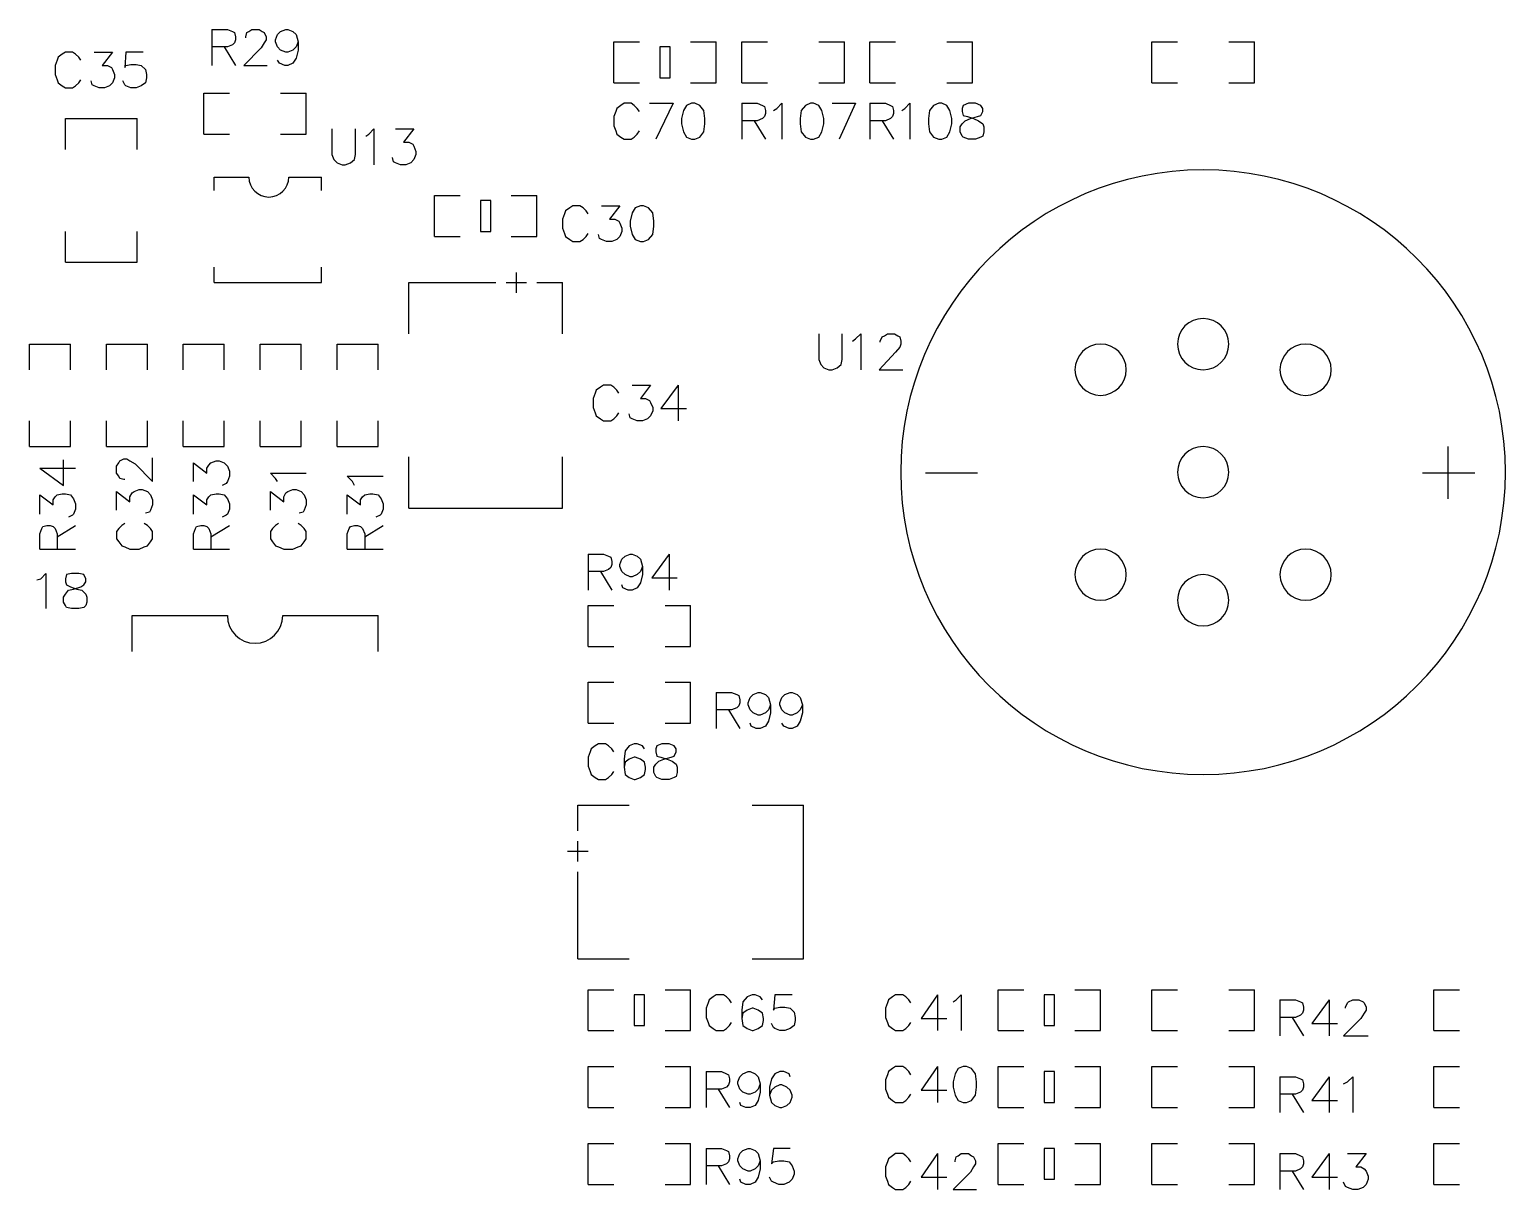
# Model space of a CAD drawing. Extents: x 38.11 to 42.78, y 50.2 to 57.
# Drawn here: x 40.18 to 41.62, y 51.375 to 52.507 of the extents above; entities that cross this region are included whole.
import ezdxf

# ---------------------------------------------------------------- set-up
doc = ezdxf.new("R2010")
doc.units = 0
doc.layers.get('0').update_dxf_attribs({"linetype": 'CONTINUOUS'})
doc.layers.add('gto', color=1, linetype='CONTINUOUS')

# ---------------------------------------------------------------- blocks, each defined once
blk = doc.blocks.new('D92')
blk.add_lwpolyline([(-0.005, -0.015), (0.005, -0.015), (0.005, 0.015), (-0.005, 0.015)], close=True)

msp = doc.modelspace()

# ---------------------------------------------------------------- linework, layer by layer
at = {"layer": 'gto', "color": 1}
for points in [[(40.358, 52.507), (40.358, 52.472)], [(40.358, 52.507), (40.373, 52.507), (40.378, 52.505), (40.38, 52.504), (40.381, 52.5), (40.381, 52.497), (40.38, 52.494), (40.378, 52.492), (40.373, 52.49), (40.358, 52.49)], [(40.391, 52.499), (40.391, 52.5), (40.392, 52.504), (40.394, 52.505), (40.397, 52.507), (40.404, 52.507), (40.407, 52.505), (40.409, 52.504), (40.411, 52.5), (40.411, 52.497), (40.409, 52.494), (40.406, 52.489), (40.389, 52.472), (40.412, 52.472)], [(40.442, 52.495), (40.44, 52.49), (40.437, 52.487), (40.432, 52.485), (40.43, 52.485), (40.425, 52.487), (40.422, 52.49), (40.42, 52.495), (40.42, 52.497), (40.422, 52.502), (40.425, 52.505), (40.43, 52.507), (40.432, 52.507), (40.437, 52.505), (40.44, 52.502), (40.442, 52.495), (40.442, 52.487), (40.44, 52.479), (40.437, 52.474), (40.432, 52.472), (40.429, 52.472), (40.424, 52.474), (40.422, 52.477)], [(40.37, 52.49), (40.381, 52.472)], [(40.75, 52.495), (40.775, 52.495)], [(40.75, 52.455), (40.75, 52.495)], [(40.825, 52.455), (40.85, 52.455), (40.85, 52.495)], [(40.825, 52.495), (40.85, 52.495)], [(40.875, 52.495), (40.9, 52.495)], [(40.875, 52.455), (40.875, 52.495)], [(40.95, 52.455), (40.975, 52.455), (40.975, 52.495)], [(40.95, 52.495), (40.975, 52.495)], [(41, 52.495), (41.025, 52.495)], [(41, 52.455), (41, 52.495)], [(41.075, 52.455), (41.1, 52.455), (41.1, 52.495)], [(41.075, 52.495), (41.1, 52.495)], [(41.275, 52.495), (41.3, 52.495)], [(41.275, 52.455), (41.275, 52.495)], [(41.35, 52.455), (41.375, 52.455), (41.375, 52.495)], [(41.35, 52.495), (41.375, 52.495)], [(40.23, 52.477), (40.228, 52.48), (40.225, 52.483), (40.222, 52.485), (40.215, 52.485), (40.212, 52.483), (40.208, 52.48), (40.207, 52.477), (40.205, 52.472), (40.205, 52.463), (40.207, 52.458), (40.208, 52.455), (40.212, 52.452), (40.215, 52.45), (40.222, 52.45), (40.225, 52.452), (40.228, 52.455), (40.23, 52.458)], [(40.243, 52.485), (40.261, 52.485), (40.251, 52.472), (40.256, 52.472), (40.26, 52.47), (40.261, 52.468), (40.263, 52.463), (40.263, 52.46), (40.261, 52.455), (40.258, 52.452), (40.253, 52.45), (40.248, 52.45), (40.243, 52.452), (40.241, 52.453), (40.24, 52.457)], [(40.291, 52.485), (40.274, 52.485), (40.273, 52.47), (40.274, 52.472), (40.279, 52.473), (40.284, 52.473), (40.289, 52.472), (40.293, 52.468), (40.294, 52.463), (40.294, 52.46), (40.293, 52.455), (40.289, 52.452), (40.284, 52.45), (40.279, 52.45), (40.274, 52.452), (40.273, 52.453), (40.271, 52.457)], [(40.35, 52.445), (40.375, 52.445)], [(40.35, 52.405), (40.35, 52.445)], [(40.425, 52.405), (40.45, 52.405), (40.45, 52.445)], [(40.425, 52.445), (40.45, 52.445)], [(40.75, 52.455), (40.775, 52.455)], [(40.875, 52.455), (40.9, 52.455)], [(41, 52.455), (41.025, 52.455)], [(41.275, 52.455), (41.3, 52.455)], [(40.775, 52.427), (40.773, 52.43), (40.77, 52.433), (40.767, 52.435), (40.76, 52.435), (40.757, 52.433), (40.753, 52.43), (40.752, 52.427), (40.75, 52.422), (40.75, 52.413), (40.752, 52.408), (40.753, 52.405), (40.757, 52.402), (40.76, 52.4), (40.767, 52.4), (40.77, 52.402), (40.773, 52.405), (40.775, 52.408)], [(40.785, 52.435), (40.808, 52.435)], [(40.808, 52.435), (40.791, 52.4)], [(40.826, 52.435), (40.821, 52.433), (40.818, 52.428), (40.816, 52.42), (40.816, 52.415), (40.818, 52.407), (40.821, 52.402), (40.826, 52.4), (40.829, 52.4), (40.834, 52.402), (40.838, 52.407), (40.839, 52.415), (40.839, 52.42), (40.838, 52.428), (40.834, 52.433), (40.829, 52.435), (40.826, 52.435)], [(40.875, 52.435), (40.875, 52.4)], [(40.875, 52.435), (40.89, 52.435), (40.895, 52.433), (40.897, 52.432), (40.898, 52.428), (40.898, 52.425), (40.897, 52.422), (40.895, 52.42), (40.89, 52.418), (40.875, 52.418)], [(40.906, 52.428), (40.909, 52.43), (40.914, 52.435), (40.914, 52.4)], [(40.942, 52.435), (40.937, 52.433), (40.933, 52.428), (40.932, 52.42), (40.932, 52.415), (40.933, 52.407), (40.937, 52.402), (40.942, 52.4), (40.945, 52.4), (40.95, 52.402), (40.953, 52.407), (40.955, 52.415), (40.955, 52.42), (40.953, 52.428), (40.95, 52.433), (40.945, 52.435), (40.942, 52.435)], [(40.963, 52.435), (40.986, 52.435)], [(40.986, 52.435), (40.97, 52.4)], [(41, 52.435), (41, 52.4)], [(41, 52.435), (41.015, 52.435), (41.02, 52.433), (41.022, 52.432), (41.023, 52.428), (41.023, 52.425), (41.022, 52.422), (41.02, 52.42), (41.015, 52.418), (41, 52.418)], [(41.031, 52.428), (41.034, 52.43), (41.039, 52.435), (41.039, 52.4)], [(41.067, 52.435), (41.062, 52.433), (41.058, 52.428), (41.057, 52.42), (41.057, 52.415), (41.058, 52.407), (41.062, 52.402), (41.067, 52.4), (41.07, 52.4), (41.075, 52.402), (41.078, 52.407), (41.08, 52.415), (41.08, 52.42), (41.078, 52.428), (41.075, 52.433), (41.07, 52.435), (41.067, 52.435)], [(41.096, 52.435), (41.091, 52.433), (41.09, 52.43), (41.09, 52.427), (41.091, 52.423), (41.095, 52.422), (41.101, 52.42), (41.106, 52.418), (41.11, 52.415), (41.111, 52.412), (41.111, 52.407), (41.11, 52.403), (41.108, 52.402), (41.103, 52.4), (41.096, 52.4), (41.091, 52.402), (41.09, 52.403), (41.088, 52.407), (41.088, 52.412), (41.09, 52.415), (41.093, 52.418), (41.098, 52.42), (41.105, 52.422), (41.108, 52.423), (41.11, 52.427), (41.11, 52.43), (41.108, 52.433), (41.103, 52.435), (41.096, 52.435)], [(40.215, 52.42), (40.285, 52.42)], [(40.215, 52.39), (40.215, 52.42)], [(40.285, 52.39), (40.285, 52.42)], [(40.887, 52.418), (40.898, 52.4)], [(41.012, 52.418), (41.023, 52.4)], [(40.35, 52.405), (40.375, 52.405)], [(40.475, 52.41), (40.475, 52.385), (40.477, 52.38), (40.48, 52.377), (40.485, 52.375), (40.488, 52.375), (40.493, 52.377), (40.497, 52.38), (40.498, 52.385), (40.498, 52.41)], [(40.508, 52.403), (40.511, 52.405), (40.516, 52.41), (40.516, 52.375)], [(40.537, 52.41), (40.555, 52.41), (40.545, 52.397), (40.55, 52.397), (40.554, 52.395), (40.555, 52.393), (40.557, 52.388), (40.557, 52.385), (40.555, 52.38), (40.552, 52.377), (40.547, 52.375), (40.542, 52.375), (40.537, 52.377), (40.535, 52.378), (40.534, 52.382)], [(40.36, 52.363), (40.394, 52.363)], [(40.36, 52.35), (40.36, 52.363)], [(40.433, 52.363), (40.465, 52.363)], [(40.465, 52.35), (40.465, 52.363)], [(40.575, 52.305), (40.575, 52.345), (40.6, 52.345)], [(40.65, 52.345), (40.675, 52.345)], [(40.675, 52.305), (40.675, 52.345)], [(40.725, 52.327), (40.723, 52.33), (40.72, 52.333), (40.717, 52.335), (40.71, 52.335), (40.707, 52.333), (40.703, 52.33), (40.702, 52.327), (40.7, 52.322), (40.7, 52.313), (40.702, 52.308), (40.703, 52.305), (40.707, 52.302), (40.71, 52.3), (40.717, 52.3), (40.72, 52.302), (40.723, 52.305), (40.725, 52.308)], [(40.738, 52.335), (40.756, 52.335), (40.746, 52.322), (40.751, 52.322), (40.755, 52.32), (40.756, 52.318), (40.758, 52.313), (40.758, 52.31), (40.756, 52.305), (40.753, 52.302), (40.748, 52.3), (40.743, 52.3), (40.738, 52.302), (40.736, 52.303), (40.735, 52.307)], [(40.776, 52.335), (40.771, 52.333), (40.768, 52.328), (40.766, 52.32), (40.766, 52.315), (40.768, 52.307), (40.771, 52.302), (40.776, 52.3), (40.779, 52.3), (40.784, 52.302), (40.788, 52.307), (40.789, 52.315), (40.789, 52.32), (40.788, 52.328), (40.784, 52.333), (40.779, 52.335), (40.776, 52.335)], [(40.215, 52.28), (40.215, 52.31)], [(40.215, 52.28), (40.285, 52.28), (40.285, 52.31)], [(40.575, 52.305), (40.6, 52.305)], [(40.65, 52.305), (40.675, 52.305)], [(40.36, 52.26), (40.36, 52.275)], [(40.465, 52.26), (40.465, 52.275)], [(40.36, 52.26), (40.465, 52.26)], [(40.55, 52.21), (40.55, 52.26)], [(40.55, 52.26), (40.635, 52.26)], [(40.645, 52.26), (40.665, 52.26)], [(40.655, 52.25), (40.655, 52.27)], [(40.675, 52.26), (40.7, 52.26)], [(40.7, 52.21), (40.7, 52.26)], [(40.7, 52.25), (40.7, 52.26)], [(40.95, 52.21), (40.95, 52.185), (40.952, 52.18), (40.955, 52.177), (40.96, 52.175), (40.963, 52.175), (40.968, 52.177), (40.972, 52.18), (40.973, 52.185), (40.973, 52.21)], [(40.983, 52.203), (40.986, 52.205), (40.991, 52.21), (40.991, 52.175)], [(41.01, 52.202), (41.01, 52.203), (41.012, 52.207), (41.014, 52.208), (41.017, 52.21), (41.024, 52.21), (41.027, 52.208), (41.029, 52.207), (41.03, 52.203), (41.03, 52.2), (41.029, 52.197), (41.025, 52.192), (41.009, 52.175), (41.032, 52.175)], [(40.18, 52.2), (40.22, 52.2)], [(40.18, 52.175), (40.18, 52.2)], [(40.22, 52.175), (40.22, 52.2)], [(40.255, 52.175), (40.255, 52.2), (40.295, 52.2)], [(40.295, 52.175), (40.295, 52.2)], [(40.33, 52.175), (40.33, 52.2), (40.37, 52.2)], [(40.37, 52.175), (40.37, 52.2)], [(40.405, 52.2), (40.445, 52.2)], [(40.405, 52.175), (40.405, 52.2)], [(40.445, 52.175), (40.445, 52.2)], [(40.48, 52.2), (40.52, 52.2)], [(40.48, 52.175), (40.48, 52.2)], [(40.52, 52.175), (40.52, 52.2)], [(40.755, 52.152), (40.753, 52.155), (40.75, 52.158), (40.747, 52.16), (40.74, 52.16), (40.737, 52.158), (40.733, 52.155), (40.732, 52.152), (40.73, 52.147), (40.73, 52.138), (40.732, 52.133), (40.733, 52.13), (40.737, 52.127), (40.74, 52.125), (40.747, 52.125), (40.75, 52.127), (40.753, 52.13), (40.755, 52.133)], [(40.768, 52.16), (40.786, 52.16), (40.776, 52.147), (40.781, 52.147), (40.785, 52.145), (40.786, 52.143), (40.788, 52.138), (40.788, 52.135), (40.786, 52.13), (40.783, 52.127), (40.778, 52.125), (40.773, 52.125), (40.768, 52.127), (40.766, 52.128), (40.765, 52.132)], [(40.813, 52.16), (40.796, 52.137), (40.821, 52.137)], [(40.813, 52.16), (40.813, 52.125)], [(40.18, 52.1), (40.18, 52.125)], [(40.18, 52.1), (40.22, 52.1), (40.22, 52.125)], [(40.255, 52.1), (40.255, 52.125)], [(40.295, 52.1), (40.295, 52.125)], [(40.33, 52.1), (40.33, 52.125)], [(40.37, 52.1), (40.37, 52.125)], [(40.405, 52.1), (40.405, 52.125)], [(40.405, 52.1), (40.445, 52.1), (40.445, 52.125)], [(40.48, 52.1), (40.48, 52.125)], [(40.48, 52.1), (40.52, 52.1), (40.52, 52.125)], [(40.255, 52.1), (40.295, 52.1)], [(40.33, 52.1), (40.37, 52.1)], [(41.564, 52.049), (41.564, 52.1)], [(40.19, 52.079), (40.213, 52.062), (40.213, 52.087)], [(40.273, 52.068), (40.272, 52.068), (40.268, 52.069), (40.267, 52.071), (40.265, 52.074), (40.265, 52.081), (40.267, 52.084), (40.268, 52.086), (40.272, 52.088), (40.275, 52.088), (40.278, 52.086), (40.283, 52.083), (40.3, 52.066), (40.3, 52.089)], [(40.34, 52.066), (40.34, 52.084), (40.353, 52.074), (40.353, 52.079), (40.355, 52.082), (40.357, 52.084), (40.362, 52.086), (40.365, 52.086), (40.37, 52.084), (40.373, 52.081), (40.375, 52.076), (40.375, 52.071), (40.373, 52.066), (40.372, 52.064), (40.368, 52.062)], [(40.55, 52.04), (40.55, 52.09)], [(40.7, 52.04), (40.7, 52.09)], [(40.19, 52.079), (40.225, 52.079)], [(40.422, 52.066), (40.42, 52.069), (40.415, 52.074), (40.45, 52.074)], [(40.497, 52.062), (40.495, 52.066), (40.49, 52.071), (40.525, 52.071)], [(41.105, 52.074), (41.054, 52.074)], [(41.59, 52.074), (41.539, 52.074)], [(40.265, 52.038), (40.265, 52.056), (40.278, 52.046), (40.278, 52.051), (40.28, 52.055), (40.282, 52.056), (40.287, 52.058), (40.29, 52.058), (40.295, 52.056), (40.298, 52.053), (40.3, 52.048), (40.3, 52.043), (40.298, 52.038), (40.297, 52.036), (40.293, 52.035)], [(40.415, 52.038), (40.415, 52.056), (40.428, 52.046), (40.428, 52.051), (40.43, 52.055), (40.432, 52.056), (40.437, 52.058), (40.44, 52.058), (40.445, 52.056), (40.448, 52.053), (40.45, 52.048), (40.45, 52.043), (40.448, 52.038), (40.447, 52.036), (40.443, 52.035)], [(40.19, 52.034), (40.19, 52.053), (40.203, 52.043), (40.203, 52.048), (40.205, 52.051), (40.207, 52.053), (40.212, 52.054), (40.215, 52.054), (40.22, 52.053), (40.223, 52.049), (40.225, 52.044), (40.225, 52.039), (40.223, 52.034), (40.222, 52.033), (40.218, 52.031)], [(40.34, 52.034), (40.34, 52.053), (40.353, 52.043), (40.353, 52.048), (40.355, 52.051), (40.357, 52.053), (40.362, 52.054), (40.365, 52.054), (40.37, 52.053), (40.373, 52.049), (40.375, 52.044), (40.375, 52.039), (40.373, 52.034), (40.372, 52.033), (40.368, 52.031)], [(40.49, 52.034), (40.49, 52.053), (40.503, 52.043), (40.503, 52.048), (40.505, 52.051), (40.507, 52.053), (40.512, 52.054), (40.515, 52.054), (40.52, 52.053), (40.523, 52.049), (40.525, 52.044), (40.525, 52.039), (40.523, 52.034), (40.522, 52.033), (40.518, 52.031)], [(40.55, 52.04), (40.7, 52.04)], [(40.19, 52), (40.19, 52.015), (40.192, 52.02), (40.193, 52.022), (40.197, 52.023), (40.2, 52.023), (40.203, 52.022), (40.205, 52.02), (40.207, 52.015), (40.207, 52)], [(40.207, 52.012), (40.225, 52.023)], [(40.273, 52.025), (40.27, 52.023), (40.267, 52.02), (40.265, 52.017), (40.265, 52.01), (40.267, 52.007), (40.27, 52.003), (40.273, 52.002), (40.278, 52), (40.287, 52), (40.292, 52.002), (40.295, 52.003), (40.298, 52.007), (40.3, 52.01), (40.3, 52.017), (40.298, 52.02), (40.295, 52.023), (40.292, 52.025)], [(40.34, 52), (40.34, 52.015), (40.342, 52.02), (40.343, 52.022), (40.347, 52.023), (40.35, 52.023), (40.353, 52.022), (40.355, 52.02), (40.357, 52.015), (40.357, 52)], [(40.357, 52.012), (40.375, 52.023)], [(40.423, 52.025), (40.42, 52.023), (40.417, 52.02), (40.415, 52.017), (40.415, 52.01), (40.417, 52.007), (40.42, 52.003), (40.423, 52.002), (40.428, 52), (40.437, 52), (40.442, 52.002), (40.445, 52.003), (40.448, 52.007), (40.45, 52.01), (40.45, 52.017), (40.448, 52.02), (40.445, 52.023), (40.442, 52.025)], [(40.49, 52), (40.49, 52.015), (40.492, 52.02), (40.493, 52.022), (40.497, 52.023), (40.5, 52.023), (40.503, 52.022), (40.505, 52.02), (40.507, 52.015), (40.507, 52)], [(40.507, 52.012), (40.525, 52.023)], [(40.19, 52), (40.225, 52)], [(40.34, 52), (40.375, 52)], [(40.49, 52), (40.525, 52)], [(40.725, 51.995), (40.725, 51.96)], [(40.725, 51.995), (40.74, 51.995), (40.745, 51.993), (40.747, 51.992), (40.748, 51.988), (40.748, 51.985), (40.747, 51.982), (40.745, 51.98), (40.74, 51.978), (40.725, 51.978)], [(40.778, 51.983), (40.776, 51.978), (40.773, 51.975), (40.768, 51.973), (40.766, 51.973), (40.761, 51.975), (40.758, 51.978), (40.756, 51.983), (40.756, 51.985), (40.758, 51.99), (40.761, 51.993), (40.766, 51.995), (40.768, 51.995), (40.773, 51.993), (40.776, 51.99), (40.778, 51.983), (40.778, 51.975), (40.776, 51.967), (40.773, 51.962), (40.768, 51.96), (40.764, 51.96), (40.759, 51.962), (40.758, 51.965)], [(40.804, 51.995), (40.787, 51.972), (40.812, 51.972)], [(40.804, 51.995), (40.804, 51.96)], [(40.187, 51.97), (40.191, 51.971), (40.196, 51.976), (40.196, 51.942)], [(40.221, 51.976), (40.216, 51.975), (40.215, 51.971), (40.215, 51.968), (40.216, 51.965), (40.22, 51.963), (40.226, 51.961), (40.231, 51.96), (40.235, 51.956), (40.236, 51.953), (40.236, 51.948), (40.235, 51.945), (40.233, 51.943), (40.228, 51.942), (40.221, 51.942), (40.216, 51.943), (40.215, 51.945), (40.213, 51.948), (40.213, 51.953), (40.215, 51.956), (40.218, 51.96), (40.223, 51.961), (40.23, 51.963), (40.233, 51.965), (40.235, 51.968), (40.235, 51.971), (40.233, 51.975), (40.228, 51.976), (40.221, 51.976)], [(40.737, 51.978), (40.748, 51.96)], [(40.725, 51.945), (40.75, 51.945)], [(40.725, 51.905), (40.725, 51.945)], [(40.8, 51.905), (40.825, 51.905), (40.825, 51.945)], [(40.8, 51.945), (40.825, 51.945)], [(40.28, 51.935), (40.373, 51.935)], [(40.28, 51.9), (40.28, 51.935)], [(40.427, 51.935), (40.52, 51.935)], [(40.52, 51.9), (40.52, 51.935)], [(40.725, 51.905), (40.75, 51.905)], [(40.725, 51.87), (40.75, 51.87)], [(40.725, 51.83), (40.725, 51.87)], [(40.8, 51.83), (40.825, 51.83), (40.825, 51.87)], [(40.8, 51.87), (40.825, 51.87)], [(40.85, 51.86), (40.85, 51.825)], [(40.85, 51.86), (40.865, 51.86), (40.87, 51.858), (40.872, 51.857), (40.873, 51.853), (40.873, 51.85), (40.872, 51.847), (40.87, 51.845), (40.865, 51.843), (40.85, 51.843)], [(40.903, 51.848), (40.901, 51.843), (40.898, 51.84), (40.893, 51.838), (40.891, 51.838), (40.886, 51.84), (40.883, 51.843), (40.881, 51.848), (40.881, 51.85), (40.883, 51.855), (40.886, 51.858), (40.891, 51.86), (40.893, 51.86), (40.898, 51.858), (40.901, 51.855), (40.903, 51.848), (40.903, 51.84), (40.901, 51.832), (40.898, 51.827), (40.893, 51.825), (40.889, 51.825), (40.884, 51.827), (40.883, 51.83)], [(40.934, 51.848), (40.932, 51.843), (40.929, 51.84), (40.924, 51.838), (40.922, 51.838), (40.917, 51.84), (40.914, 51.843), (40.912, 51.848), (40.912, 51.85), (40.914, 51.855), (40.917, 51.858), (40.922, 51.86), (40.924, 51.86), (40.929, 51.858), (40.932, 51.855), (40.934, 51.848), (40.934, 51.84), (40.932, 51.832), (40.929, 51.827), (40.924, 51.825), (40.921, 51.825), (40.916, 51.827), (40.914, 51.83)], [(40.862, 51.843), (40.873, 51.825)], [(40.725, 51.83), (40.75, 51.83)], [(40.75, 51.802), (40.748, 51.805), (40.745, 51.808), (40.742, 51.81), (40.735, 51.81), (40.732, 51.808), (40.728, 51.805), (40.727, 51.802), (40.725, 51.797), (40.725, 51.788), (40.727, 51.783), (40.728, 51.78), (40.732, 51.777), (40.735, 51.775), (40.742, 51.775), (40.745, 51.777), (40.748, 51.78), (40.75, 51.783)], [(40.78, 51.805), (40.778, 51.808), (40.773, 51.81), (40.77, 51.81), (40.765, 51.808), (40.761, 51.803), (40.76, 51.795), (40.76, 51.787), (40.761, 51.78), (40.765, 51.777), (40.77, 51.775), (40.771, 51.775), (40.776, 51.777), (40.78, 51.78), (40.781, 51.785), (40.781, 51.787), (40.78, 51.792), (40.776, 51.795), (40.771, 51.797), (40.77, 51.797), (40.765, 51.795), (40.761, 51.792), (40.76, 51.787)], [(40.797, 51.81), (40.792, 51.808), (40.791, 51.805), (40.791, 51.802), (40.792, 51.798), (40.796, 51.797), (40.802, 51.795), (40.807, 51.793), (40.811, 51.79), (40.812, 51.787), (40.812, 51.782), (40.811, 51.778), (40.809, 51.777), (40.804, 51.775), (40.797, 51.775), (40.792, 51.777), (40.791, 51.778), (40.789, 51.782), (40.789, 51.787), (40.791, 51.79), (40.794, 51.793), (40.799, 51.795), (40.806, 51.797), (40.809, 51.798), (40.811, 51.802), (40.811, 51.805), (40.809, 51.808), (40.804, 51.81), (40.797, 51.81)], [(40.715, 51.75), (40.725, 51.75)], [(40.715, 51.75), (40.765, 51.75)], [(40.715, 51.725), (40.715, 51.75)], [(40.885, 51.6), (40.935, 51.6), (40.935, 51.75)], [(40.885, 51.75), (40.935, 51.75)], [(40.715, 51.695), (40.715, 51.715)], [(40.705, 51.705), (40.725, 51.705)], [(40.715, 51.6), (40.715, 51.685)], [(40.715, 51.6), (40.765, 51.6)], [(40.725, 51.57), (40.75, 51.57)], [(40.725, 51.53), (40.725, 51.57)], [(40.8, 51.53), (40.825, 51.53), (40.825, 51.57)], [(40.8, 51.57), (40.825, 51.57)], [(41.125, 51.53), (41.125, 51.57), (41.15, 51.57)], [(41.2, 51.57), (41.225, 51.57)], [(41.225, 51.53), (41.225, 51.57)], [(41.275, 51.57), (41.3, 51.57)], [(41.275, 51.53), (41.275, 51.57)], [(41.35, 51.53), (41.375, 51.53), (41.375, 51.57)], [(41.35, 51.57), (41.375, 51.57)], [(41.55, 51.53), (41.55, 51.57), (41.575, 51.57)], [(40.865, 51.557), (40.863, 51.56), (40.86, 51.563), (40.857, 51.565), (40.85, 51.565), (40.847, 51.563), (40.843, 51.56), (40.842, 51.557), (40.84, 51.552), (40.84, 51.543), (40.842, 51.538), (40.843, 51.535), (40.847, 51.532), (40.85, 51.53), (40.857, 51.53), (40.86, 51.532), (40.863, 51.535), (40.865, 51.538)], [(40.895, 51.56), (40.893, 51.563), (40.888, 51.565), (40.885, 51.565), (40.88, 51.563), (40.876, 51.558), (40.875, 51.55), (40.875, 51.542), (40.876, 51.535), (40.88, 51.532), (40.885, 51.53), (40.886, 51.53), (40.891, 51.532), (40.895, 51.535), (40.896, 51.54), (40.896, 51.542), (40.895, 51.547), (40.891, 51.55), (40.886, 51.552), (40.885, 51.552), (40.88, 51.55), (40.876, 51.547), (40.875, 51.542)], [(40.924, 51.565), (40.907, 51.565), (40.906, 51.55), (40.907, 51.552), (40.912, 51.553), (40.917, 51.553), (40.922, 51.552), (40.926, 51.548), (40.927, 51.543), (40.927, 51.54), (40.926, 51.535), (40.922, 51.532), (40.917, 51.53), (40.912, 51.53), (40.907, 51.532), (40.906, 51.533), (40.904, 51.537)], [(41.04, 51.557), (41.038, 51.56), (41.035, 51.563), (41.032, 51.565), (41.025, 51.565), (41.022, 51.563), (41.018, 51.56), (41.017, 51.557), (41.015, 51.552), (41.015, 51.543), (41.017, 51.538), (41.018, 51.535), (41.022, 51.532), (41.025, 51.53), (41.032, 51.53), (41.035, 51.532), (41.038, 51.535), (41.04, 51.538)], [(41.066, 51.565), (41.05, 51.542), (41.075, 51.542)], [(41.066, 51.565), (41.066, 51.53)], [(41.081, 51.558), (41.084, 51.56), (41.089, 51.565), (41.089, 51.53)], [(41.4, 51.56), (41.4, 51.525)], [(41.4, 51.56), (41.415, 51.56), (41.42, 51.558), (41.422, 51.557), (41.423, 51.553), (41.423, 51.55), (41.422, 51.547), (41.42, 51.545), (41.415, 51.543), (41.4, 51.543)], [(41.448, 51.56), (41.431, 51.537), (41.456, 51.537)], [(41.448, 51.56), (41.448, 51.525)], [(41.464, 51.552), (41.464, 51.553), (41.466, 51.557), (41.467, 51.558), (41.471, 51.56), (41.477, 51.56), (41.481, 51.558), (41.482, 51.557), (41.484, 51.553), (41.484, 51.55), (41.482, 51.547), (41.479, 51.542), (41.462, 51.525), (41.486, 51.525)], [(41.412, 51.543), (41.423, 51.525)], [(40.725, 51.53), (40.75, 51.53)], [(41.125, 51.53), (41.15, 51.53)], [(41.2, 51.53), (41.225, 51.53)], [(41.275, 51.53), (41.3, 51.53)], [(41.55, 51.53), (41.575, 51.53)], [(40.725, 51.495), (40.75, 51.495)], [(40.725, 51.455), (40.725, 51.495)], [(40.8, 51.455), (40.825, 51.455), (40.825, 51.495)], [(40.8, 51.495), (40.825, 51.495)], [(41.04, 51.487), (41.038, 51.49), (41.035, 51.493), (41.032, 51.495), (41.025, 51.495), (41.022, 51.493), (41.018, 51.49), (41.017, 51.487), (41.015, 51.482), (41.015, 51.473), (41.017, 51.468), (41.018, 51.465), (41.022, 51.462), (41.025, 51.46), (41.032, 51.46), (41.035, 51.462), (41.038, 51.465), (41.04, 51.468)], [(41.066, 51.495), (41.05, 51.472), (41.075, 51.472)], [(41.066, 51.495), (41.066, 51.46)], [(41.091, 51.495), (41.086, 51.493), (41.083, 51.488), (41.081, 51.48), (41.081, 51.475), (41.083, 51.467), (41.086, 51.462), (41.091, 51.46), (41.094, 51.46), (41.099, 51.462), (41.103, 51.467), (41.104, 51.475), (41.104, 51.48), (41.103, 51.488), (41.099, 51.493), (41.094, 51.495), (41.091, 51.495)], [(41.125, 51.495), (41.15, 51.495)], [(41.125, 51.455), (41.125, 51.495)], [(41.2, 51.455), (41.225, 51.455), (41.225, 51.495)], [(41.2, 51.495), (41.225, 51.495)], [(41.275, 51.495), (41.3, 51.495)], [(41.275, 51.455), (41.275, 51.495)], [(41.35, 51.455), (41.375, 51.455), (41.375, 51.495)], [(41.35, 51.495), (41.375, 51.495)], [(41.55, 51.455), (41.55, 51.495), (41.575, 51.495)], [(40.84, 51.49), (40.84, 51.455)], [(40.84, 51.49), (40.855, 51.49), (40.86, 51.488), (40.862, 51.487), (40.863, 51.483), (40.863, 51.48), (40.862, 51.477), (40.86, 51.475), (40.855, 51.473), (40.84, 51.473)], [(40.893, 51.478), (40.891, 51.473), (40.888, 51.47), (40.883, 51.468), (40.881, 51.468), (40.876, 51.47), (40.873, 51.473), (40.871, 51.478), (40.871, 51.48), (40.873, 51.485), (40.876, 51.488), (40.881, 51.49), (40.883, 51.49), (40.888, 51.488), (40.891, 51.485), (40.893, 51.478), (40.893, 51.47), (40.891, 51.462), (40.888, 51.457), (40.883, 51.455), (40.879, 51.455), (40.874, 51.457), (40.873, 51.46)], [(40.922, 51.485), (40.921, 51.488), (40.916, 51.49), (40.912, 51.49), (40.907, 51.488), (40.904, 51.483), (40.902, 51.475), (40.902, 51.467), (40.904, 51.46), (40.907, 51.457), (40.912, 51.455), (40.914, 51.455), (40.919, 51.457), (40.922, 51.46), (40.924, 51.465), (40.924, 51.467), (40.922, 51.472), (40.919, 51.475), (40.914, 51.477), (40.912, 51.477), (40.907, 51.475), (40.904, 51.472), (40.902, 51.467)], [(41.4, 51.485), (41.4, 51.45)], [(41.4, 51.485), (41.415, 51.485), (41.42, 51.483), (41.422, 51.482), (41.423, 51.478), (41.423, 51.475), (41.422, 51.472), (41.42, 51.47), (41.415, 51.468), (41.4, 51.468)], [(41.448, 51.485), (41.431, 51.462), (41.456, 51.462)], [(41.448, 51.485), (41.448, 51.45)], [(41.462, 51.478), (41.466, 51.48), (41.471, 51.485), (41.471, 51.45)], [(40.852, 51.473), (40.863, 51.455)], [(41.412, 51.468), (41.423, 51.45)], [(40.725, 51.455), (40.75, 51.455)], [(41.125, 51.455), (41.15, 51.455)], [(41.275, 51.455), (41.3, 51.455)], [(41.55, 51.455), (41.575, 51.455)], [(40.725, 51.42), (40.75, 51.42)], [(40.725, 51.38), (40.725, 51.42)], [(40.8, 51.38), (40.825, 51.38), (40.825, 51.42)], [(40.8, 51.42), (40.825, 51.42)], [(40.84, 51.415), (40.84, 51.38)], [(40.84, 51.415), (40.855, 51.415), (40.86, 51.413), (40.862, 51.412), (40.863, 51.408), (40.863, 51.405), (40.862, 51.402), (40.86, 51.4), (40.855, 51.398), (40.84, 51.398)], [(40.893, 51.403), (40.891, 51.398), (40.888, 51.395), (40.883, 51.393), (40.881, 51.393), (40.876, 51.395), (40.873, 51.398), (40.871, 51.403), (40.871, 51.405), (40.873, 51.41), (40.876, 51.413), (40.881, 51.415), (40.883, 51.415), (40.888, 51.413), (40.891, 51.41), (40.893, 51.403), (40.893, 51.395), (40.891, 51.387), (40.888, 51.382), (40.883, 51.38), (40.879, 51.38), (40.874, 51.382), (40.873, 51.385)], [(40.922, 51.415), (40.906, 51.415), (40.904, 51.4), (40.906, 51.402), (40.911, 51.403), (40.916, 51.403), (40.921, 51.402), (40.924, 51.398), (40.926, 51.393), (40.926, 51.39), (40.924, 51.385), (40.921, 51.382), (40.916, 51.38), (40.911, 51.38), (40.906, 51.382), (40.904, 51.383), (40.902, 51.387)], [(41.04, 51.402), (41.038, 51.405), (41.035, 51.408), (41.032, 51.41), (41.025, 51.41), (41.022, 51.408), (41.018, 51.405), (41.017, 51.402), (41.015, 51.397), (41.015, 51.388), (41.017, 51.383), (41.018, 51.38), (41.022, 51.377), (41.025, 51.375), (41.032, 51.375), (41.035, 51.377), (41.038, 51.38), (41.04, 51.383)], [(41.066, 51.41), (41.05, 51.387), (41.075, 51.387)], [(41.066, 51.41), (41.066, 51.375)], [(41.083, 51.402), (41.083, 51.403), (41.084, 51.407), (41.086, 51.408), (41.089, 51.41), (41.096, 51.41), (41.099, 51.408), (41.101, 51.407), (41.103, 51.403), (41.103, 51.4), (41.101, 51.397), (41.098, 51.392), (41.081, 51.375), (41.104, 51.375)], [(41.125, 51.42), (41.15, 51.42)], [(41.125, 51.38), (41.125, 51.42)], [(41.2, 51.38), (41.225, 51.38), (41.225, 51.42)], [(41.2, 51.42), (41.225, 51.42)], [(41.275, 51.42), (41.3, 51.42)], [(41.275, 51.38), (41.275, 51.42)], [(41.35, 51.38), (41.375, 51.38), (41.375, 51.42)], [(41.35, 51.42), (41.375, 51.42)], [(41.4, 51.41), (41.4, 51.375)], [(41.4, 51.41), (41.415, 51.41), (41.42, 51.408), (41.422, 51.407), (41.423, 51.403), (41.423, 51.4), (41.422, 51.397), (41.42, 51.395), (41.415, 51.393), (41.4, 51.393)], [(41.448, 51.41), (41.431, 51.387), (41.456, 51.387)], [(41.448, 51.41), (41.448, 51.375)], [(41.466, 51.41), (41.484, 51.41), (41.474, 51.397), (41.479, 51.397), (41.482, 51.395), (41.484, 51.393), (41.486, 51.388), (41.486, 51.385), (41.484, 51.38), (41.481, 51.377), (41.476, 51.375), (41.471, 51.375), (41.466, 51.377), (41.464, 51.378), (41.462, 51.382)], [(41.55, 51.42), (41.575, 51.42)], [(41.55, 51.38), (41.55, 51.42)], [(40.852, 51.398), (40.863, 51.38)], [(40.725, 51.38), (40.75, 51.38)], [(41.125, 51.38), (41.15, 51.38)], [(41.275, 51.38), (41.3, 51.38)], [(41.412, 51.393), (41.423, 51.375)], [(41.55, 51.38), (41.575, 51.38)]]:
    msp.add_lwpolyline(points, dxfattribs=at)
for points in [[(40.394, 52.363), (40.394, 52.363, 1), (40.433, 52.363), (40.433, 52.363)], [(41.62, 52.075), (41.62, 52.075, 1), (41.03, 52.075), (41.03, 52.075), (41.03, 52.075, 1), (41.62, 52.075), (41.62, 52.075)], [(41.35, 52.2), (41.35, 52.2, 1), (41.3, 52.2), (41.3, 52.2), (41.3, 52.2, 1), (41.35, 52.2), (41.35, 52.2)], [(41.25, 52.175), (41.25, 52.175, 1), (41.2, 52.175), (41.2, 52.175), (41.2, 52.175, 1), (41.25, 52.175), (41.25, 52.175)], [(41.45, 52.175), (41.45, 52.175, 1), (41.4, 52.175), (41.4, 52.175), (41.4, 52.175, 1), (41.45, 52.175), (41.45, 52.175)], [(41.35, 52.075), (41.35, 52.075, 1), (41.3, 52.075), (41.3, 52.075), (41.3, 52.075, 1), (41.35, 52.075), (41.35, 52.075)], [(41.25, 51.975), (41.25, 51.975, 1), (41.2, 51.975), (41.2, 51.975), (41.2, 51.975, 1), (41.25, 51.975), (41.25, 51.975)], [(41.45, 51.975), (41.45, 51.975, 1), (41.4, 51.975), (41.4, 51.975), (41.4, 51.975, 1), (41.45, 51.975), (41.45, 51.975)], [(41.35, 51.95), (41.35, 51.95, 1), (41.3, 51.95), (41.3, 51.95), (41.3, 51.95, 1), (41.35, 51.95), (41.35, 51.95)], [(40.373, 51.935), (40.373, 51.935, 1), (40.427, 51.935), (40.427, 51.935)]]:
    msp.add_lwpolyline(points, format="xyb", dxfattribs=at)

# ---------------------------------------------------------------- block references
at = {"layer": 'gto'}
for p in [(40.8, 52.475), (40.625, 52.325), (40.775, 51.55), (41.175, 51.55), (41.175, 51.475), (41.175, 51.4)]:
    msp.add_blockref('D92', p, dxfattribs=at)

doc.saveas('drawing.dxf')
